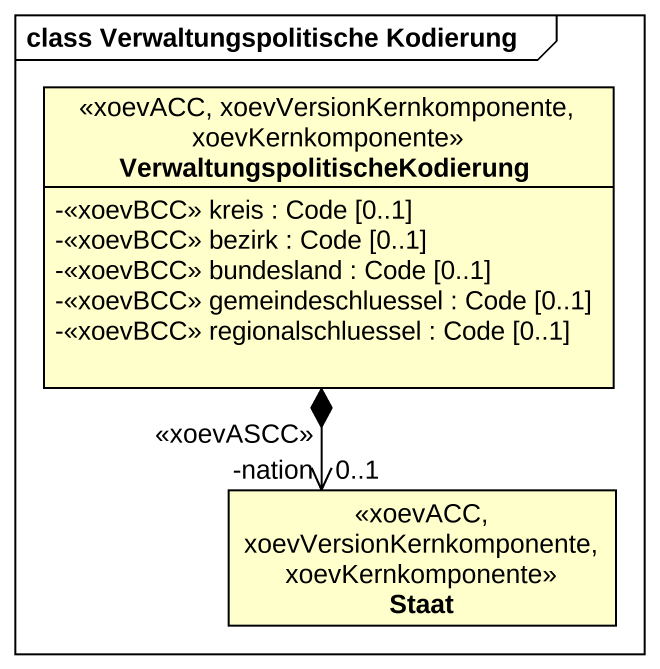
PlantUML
@startuml
mainframe class Verwaltungspolitische Kodierung
hide circle
hide empty members
skinparam classAttributeIconSize 0
class "VerwaltungspolitischeKodierung" as VerwaltungspolitischeKodieru <<xoevACC, xoevVersionKernkomponente, xoevKernkomponente>> {
  -<<xoevBCC>> kreis : Code [0..1]
  -<<xoevBCC>> bezirk : Code [0..1]
  -<<xoevBCC>> bundesland : Code [0..1]
  -<<xoevBCC>> gemeindeschluessel : Code [0..1]
  -<<xoevBCC>> regionalschluessel : Code [0..1]
}
class Staat <<xoevACC, xoevVersionKernkomponente, xoevKernkomponente>>
VerwaltungspolitischeKodieru *--> "-nation\n0..1\n<<xoevASCC>>" Staat
@enduml
